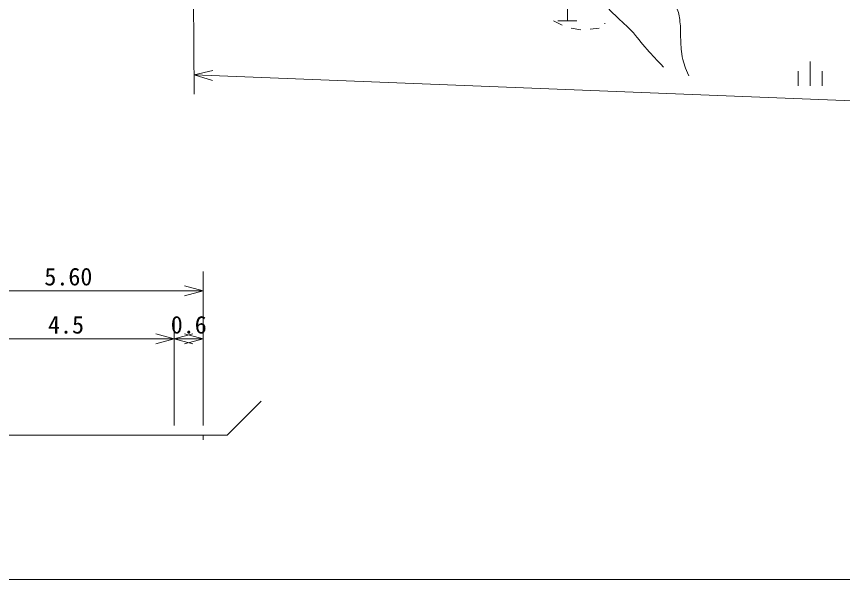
# Model space of a CAD drawing. Units: millimetres, scale not verified, with parts at other scales. Extents: x 40000 to 680000, y 20000 to 380000.
# Drawn here: x 278608 to 364417, y 205000 to 263487 of the extents above; entities that cross this region are included whole.
import ezdxf
from ezdxf.enums import TextEntityAlignment as Align

# ---------------------------------------------------------------- set-up
doc = ezdxf.new("R2010")
doc.units = ezdxf.units.MM
doc.header["$LTSCALE"] = 1000
for name, color, linetype, lineweight in [('M-BGD', 7, 'Continuous', 13), ('M-STR-HTXT', 7, 'Continuous', 13), ('M-TTL-BAND', 7, 'Continuous', 13)]:
    doc.layers.add(name, color=color, linetype=linetype, lineweight=lineweight)
doc.styles.add('ＭＳ ゴシック', font='')
doc.styles.get('ＭＳ ゴシック').set_extended_font_data('MS Gothic')

msp = doc.modelspace()

# ---------------------------------------------------------------- linework, layer by layer
at = {"layer": 'M-BGD'}
for p, q in [((335836, 263048), (335836, 265548)), ((335303, 262597), (334409, 263044)), ((334836, 263048), (336836, 263048)), ((339719, 262789), (339720, 262716)), ((337224, 262121), (336236, 262270)), ((339143, 262261), (338220, 262180)), ((361056, 256297), (361056, 258797)), ((359806, 256297), (359806, 257797)), ((362306, 256297), (362306, 257797))]:
    msp.add_line(p, q, dxfattribs=at)
for points, knots in [([(319368, 272066), (319977, 272939), (320198, 273262), (320883, 273883), (321543, 274483), (321936, 274844), (322760, 275186), (323569, 275520), (324096, 275552), (324971, 275549), (325788, 275546), (326274, 275493), (327031, 275186), (327772, 274884), (328141, 274580), (328727, 274035), (329361, 273444), (329634, 273026), (330120, 272308), (330559, 271660), (330636, 271191), (331089, 270552), (331452, 270039), (331695, 269770), (332179, 269371), (332866, 268803), (333358, 268630), (334148, 268220), (334895, 267831), (335363, 267717), (336117, 267341), (336838, 266982), (337233, 266758), (337904, 266312), (338270, 266068), (338484, 265939), (338812, 265645), (339548, 264987), (339865, 264521), (340569, 263828), (341290, 263118), (341752, 262778), (342447, 262041), (343138, 261308), (343443, 260825), (344112, 260073), (344769, 259335), (344996, 259099), (345839, 258225)], [0, 0, 0, 0, 1, 1, 1, 2, 2, 2, 3, 3, 3, 4, 4, 4, 5, 5, 5, 6, 6, 6, 7, 7, 7, 8, 8, 8, 9, 9, 9, 10, 10, 10, 11, 11, 11, 12, 12, 12, 13, 13, 13, 14, 14, 14, 15, 15, 15, 16, 16, 16, 16]), ([(348443, 257317), (348074, 258200), (347942, 258509), (347777, 259315), (347617, 260095), (347646, 260550), (347595, 261345), (347555, 261971), (347616, 262328), (347535, 262950), (347456, 263553), (347412, 263906), (347171, 264464), (346761, 265416), (346310, 265839), (345657, 266645), (345125, 267301), (344783, 267638), (344143, 268189), (343547, 268702), (343106, 268859), (342537, 269401), (342079, 269838), (341919, 270025), (341459, 270610)], [0, 0, 0, 0, 1, 1, 1, 2, 2, 2, 3, 3, 3, 4, 4, 4, 5, 5, 5, 6, 6, 6, 7, 7, 7, 8, 8, 8, 8])]:
    msp.add_open_spline(points, degree=3, knots=knots, dxfattribs=at)
at = {"layer": 'M-STR-HTXT'}
for p, q in [((296860, 292393), (297062, 255424)), ((299002, 257864), (297051, 257424)), ((297051, 257424), (503960, 249230)), ((297051, 257424), (298961, 256830)), ((298000, 221000), (298000, 237000)), ((298000, 235000), (296068, 235518)), ((270000, 235000), (298000, 235000)), ((296068, 234482), (298000, 235000)), ((295000, 221000), (295000, 232000)), ((272500, 230000), (295000, 230000)), ((295000, 230000), (293068, 230518)), ((293068, 229482), (295000, 230000)), ((296932, 230518), (295000, 230000)), ((295000, 230000), (298000, 230000)), ((295000, 230000), (296932, 229482)), ((298000, 230000), (296068, 230518)), ((296068, 229482), (298000, 230000)), ((304036, 223536), (300500, 220000)), ((272500, 220000), (295000, 220000)), ((295000, 220000), (298000, 220000)), ((298000, 220000), (298000, 219500)), ((298000, 220000), (300500, 220000))]:
    msp.add_line(p, q, dxfattribs=at)
at = {"layer": 'M-TTL-BAND'}
msp.add_line((40000, 205000), (579000, 205000), dxfattribs=at)

# ---------------------------------------------------------------- texts
at = {"layer": 'M-STR-HTXT', "style": 'ＭＳ ゴシック'}
msp.add_text('5.60', height=1833, dxfattribs=at).set_placement((281500, 235000), align=Align.BOTTOM_LEFT)
for s, p in [('4.5', (283750, 230000)), ('0.6', (296500, 230000))]:
    msp.add_text(s, height=1833, dxfattribs=at).set_placement(p, align=Align.BOTTOM_CENTER)

doc.saveas('drawing.dxf')
